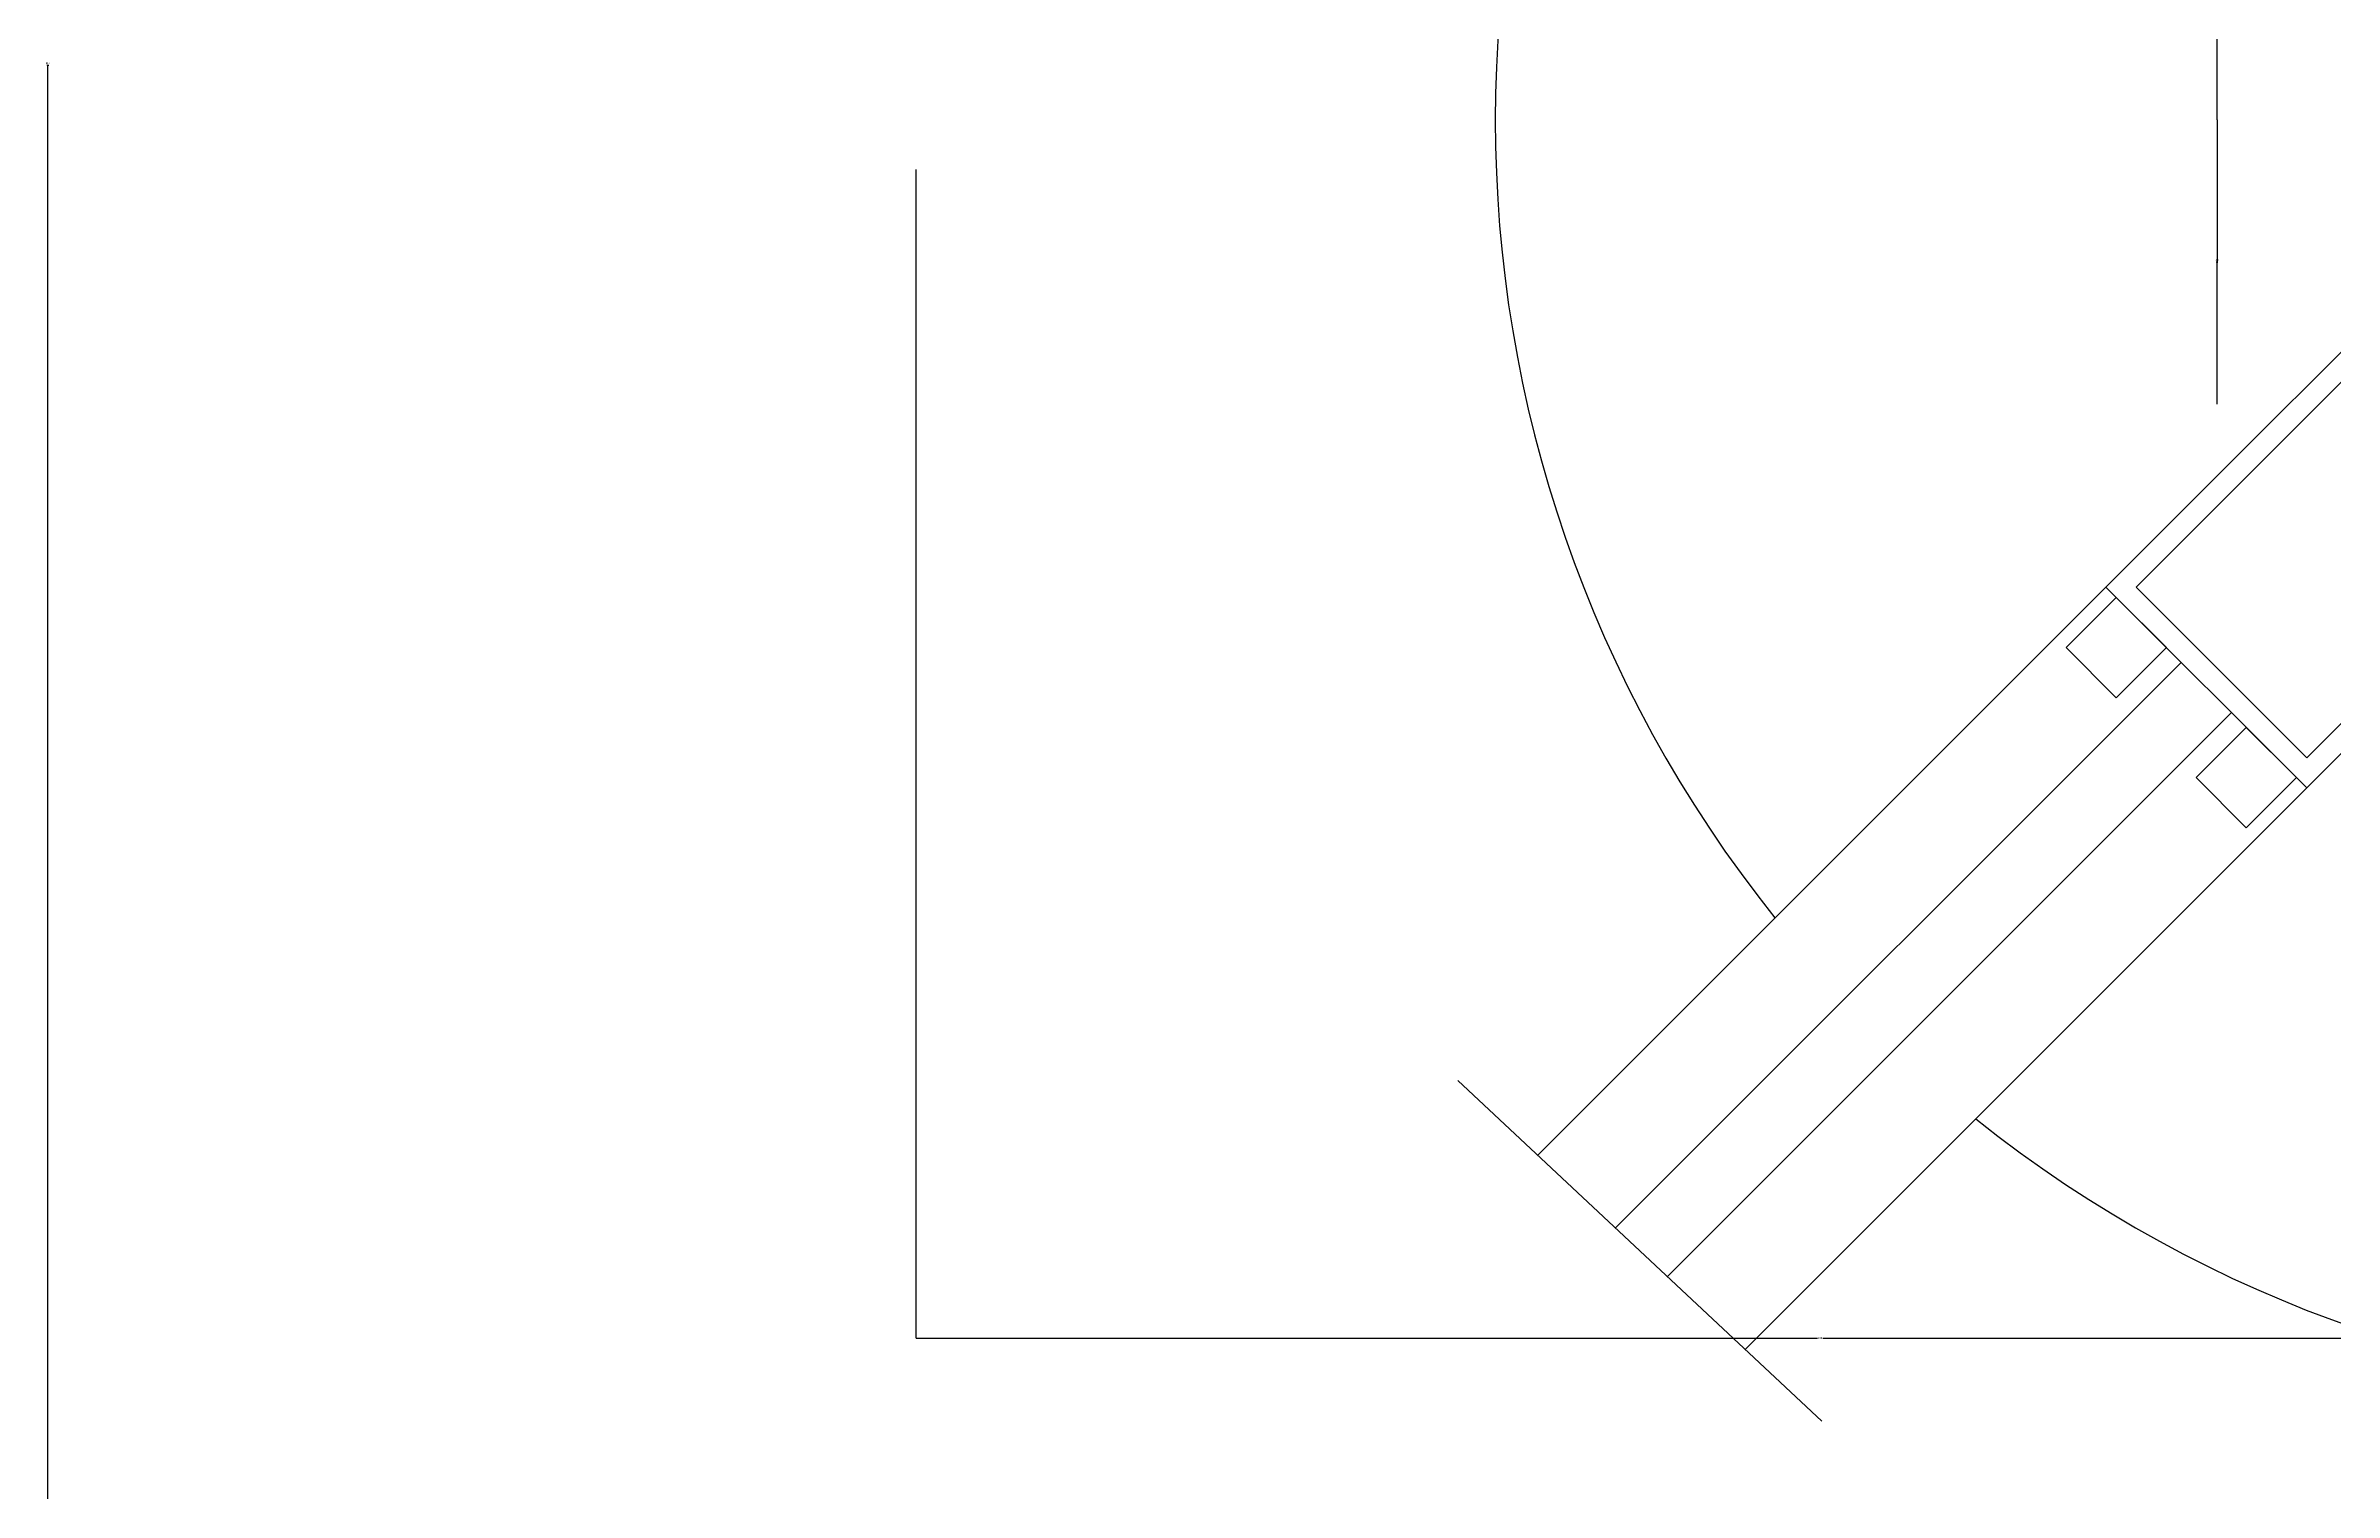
# Model space of a CAD drawing. Header units: metres. Extents: x -1 to 5294, y 0 to 7029.
# Drawn here: x -1 to 1287, y 1136 to 1950 of the extents above; entities that cross this region are included whole.
import ezdxf

# ---------------------------------------------------------------- set-up
doc = ezdxf.new("R2010")
doc.units = ezdxf.units.M
for name, color, linetype in [('3', 3, 'Continuous'), ('4', 4, 'Continuous'), ('7', 7, 'Continuous'), ('DIM', 3, 'Continuous')]:
    doc.layers.add(name, color=color, linetype=linetype)
doc.dimstyles.get("Standard").update_dxf_attribs({"dimtxt": 2.5, "dimasz": 2.5, "dimexe": 1.25, "dimexo": 0.625, "dimtad": 1, "dimcen": 2.5, "dimazin": 3, "dimtfac": 1, "dimtmove": 0, "dimatfit": 3})

# ---------------------------------------------------------------- blocks, each defined once
blk = doc.blocks.new('*D10')
for p, q in [((1222.8, 2068.66), (1222.8, 1988.66)), ((1223.05, 1988.66), (1221, 1988.66)), ((1221.25, 1908.66), (1221.25, 1988.66))]:
    blk.add_line(p, q)
at = {"layer": 'Defpoints'}
for p in [(1222.8, 2068.66), (1222.8, 1988.66), (1221.25, 1908.66)]:
    blk.add_point(p, dxfattribs=at)
at = {"layer": 'DIM', "insert": (1222.025, 1987.535), "char_height": 1, "attachment_point": 5}
blk.add_mtext('40', dxfattribs=at)
blk = doc.blocks.new('*D12')
for p, q in [((1221.25, 1908.66), (1221.25, 1828.66)), ((1221, 1828.66), (1220.75, 1828.66)), ((1221.25, 1748.66), (1221.25, 1828.66)), ((1221.25, 1828.66), (1221.25, 1828.66)), ((1221.5, 1828.66), (1221.75, 1828.66))]:
    blk.add_line(p, q)
at = {"layer": 'Defpoints'}
for p in [(1221.25, 1908.66), (1221.25, 1828.66), (1221.25, 1748.66)]:
    blk.add_point(p, dxfattribs=at)
at = {"layer": 'DIM', "insert": (1221.25, 1829.785), "char_height": 1, "attachment_point": 5}
blk.add_mtext('40', dxfattribs=at)
blk = doc.blocks.new('*D13')
for p, q in [((488.66, 1880.69), (488.66, 1222.71)), ((488.91, 1222.71), (996.28, 1222.71)), ((999.28, 1222.71), (1506.65, 1222.71)), ((1506.9, 862.45), (1506.9, 1222.71))]:
    blk.add_line(p, q)
at = {"layer": 'Defpoints'}
for p in [(488.66, 1880.69), (488.66, 1222.71), (1506.9, 862.45)]:
    blk.add_point(p, dxfattribs=at)
at = {"layer": 'DIM', "insert": (997.78, 1222.71), "char_height": 1, "attachment_point": 5}
blk.add_mtext('180', dxfattribs=at)
blk = doc.blocks.new('*D28')
for p, q in [((-0.25, 1939.55), (-0.5, 1939.55)), ((0, 0), (0, 1939.55)), ((0, 0), (0, 1939.55)), ((0, 1939.55), (0, 1939.55)), ((0.25, 1939.55), (0.5, 1939.55))]:
    blk.add_line(p, q)
at = {"layer": 'Defpoints'}
for p in [(0, 1939.55), (0, 0), (0, 0)]:
    blk.add_point(p, dxfattribs=at)
at = {"layer": 'DIM', "insert": (0, 1940.675), "char_height": 1, "attachment_point": 5}
blk.add_mtext('R17', dxfattribs=at)

msp = doc.modelspace()

# ---------------------------------------------------------------- linework, layer by layer
at = {"layer": '3'}
msp.add_line((793.87, 1367.78), (998.73, 1175.93), dxfattribs=at)
at = {"layer": '4'}
msp.add_lwpolyline([(1158.69, 1645.61), (1370.82, 1857.75), (1427.39, 1857.75), (1483.95, 1801.18), (1483.95, 1744.61), (1271.82, 1532.48)], close=True, dxfattribs=at)
msp.add_lwpolyline([(911.82, 1257.32), (1229.4, 1574.9), (1201.11, 1603.19), (882.6, 1284.68)], dxfattribs=at)
at = {"layer": '7'}
for p, q in [((838.79, 1325.72), (1158.69, 1645.61)), ((1271.82, 1532.48), (955.63, 1216.29))]:
    msp.add_line(p, q, dxfattribs=at)
for points in [[(1175.66, 1645.61), (1375.79, 1845.75), (1422.42, 1845.75), (1471.95, 1796.21), (1471.95, 1749.58), (1271.82, 1549.45)], [(1164.52, 1583.21), (1192.8, 1611.5), (1164.52, 1639.78), (1136.23, 1611.5)], [(1209.42, 1538.31), (1237.71, 1566.59), (1265.99, 1538.31), (1237.71, 1510.02)]]:
    msp.add_lwpolyline(points, close=True, dxfattribs=at)
for start, end in [(141.38, 218.62), (231.38, 308.62)]:
    msp.add_arc((1534.87, 1908.66), 720, start, end, dxfattribs=at)

# ---------------------------------------------------------------- dimensions: what is measured, and where the dimension line sits
at = {"layer": 'DIM'}
for base, p1, p2, text, picture, middle in [((1222.8, 1988.66), (1222.8, 2068.66), (1221.25, 1908.66), '40', '*D10', (1222.025, 1987.535)), ((0, 1939.55), (0, 0), (0, 0), 'R17', '*D28', (0, 1940.675)), ((1221.25, 1828.66), (1221.25, 1908.66), (1221.25, 1748.66), '40', '*D12', (1221.25, 1829.785)), ((488.66, 1222.71), (488.66, 1880.69), (1506.9, 862.45), '180', '*D13', (997.78, 1222.71))]:
    dim = msp.add_linear_dim(base=base, p1=p1, p2=p2, text=text, dimstyle='Standard', dxfattribs=at)
    dim.commit()
    dim.dimension.update_dxf_attribs({"geometry": picture, "text_midpoint": middle})

doc.saveas('drawing.dxf')
